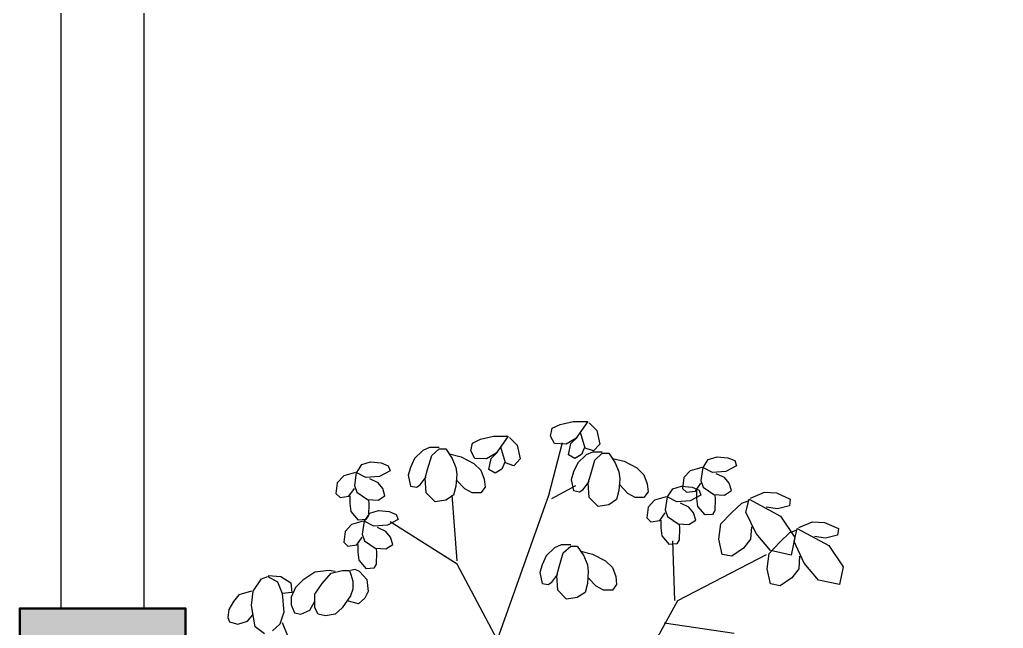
# Model space of a CAD drawing. Header units: millimetres. Extents: x 573003 to 1294762, y -9906 to 413061.
# Drawn here: x 599857 to 600450, y 160515 to 160881 of the extents above; entities that cross this region are included whole.
import ezdxf

# ---------------------------------------------------------------- set-up
doc = ezdxf.new("R2010")
doc.units = ezdxf.units.MM
doc.header["$MEASUREMENT"] = 0
doc.layers.add('A-ELEV-PATT 2', color=252, linetype='Continuous')
doc.layers.add('A-WALL-PATT', color=251, linetype='Continuous')
doc.layers.add('KT-Net cot', color=2, linetype='Continuous', lineweight=50)
doc.layers.add('KT-Net thay', color=7, linetype='Continuous', lineweight=25)

# ---------------------------------------------------------------- blocks, each defined once
blk = doc.blocks.new('STREE11')
for p, q in [((-0.0493, 0.9842), (-0.0578, 0.9752)), ((-0.0477, 0.9855), (-0.0403, 0.9752)), ((-0.0308, 0.9855), (-0.0477, 0.9855)), ((-0.0159, 0.9823), (-0.0308, 0.9855)), ((-0.0069, 0.9778), (-0.0159, 0.9823)), ((-0.0578, 0.9752), (-0.0615, 0.9597)), ((-0.0445, 0.9551), (-0.0392, 0.9732)), ((-0.0403, 0.9752), (-0.0339, 0.9661)), ((-0.0281, 0.9603), (-0.0355, 0.9674)), ((-0.0096, 0.9603), (-0.0048, 0.9687)), ((-0.0048, 0.9687), (-0.0069, 0.9778)), ((0.0418, 0.9674), (0.0333, 0.9584)), ((0.0433, 0.9687), (0.0508, 0.9584)), ((0.0603, 0.9687), (0.0433, 0.9687)), ((0.0751, 0.9655), (0.0603, 0.9687)), ((-0.0615, 0.9597), (-0.0541, 0.9519)), ((-0.044, 0.9558), (-0.0403, 0.948)), ((-0.0339, 0.9661), (-0.0228, 0.9597)), ((-0.0255, 0.9474), (-0.0281, 0.9603)), ((-0.0228, 0.9597), (-0.0096, 0.9603)), ((-0.0032, 0.9015), (-0.0186, 0.9616)), ((0.0333, 0.9584), (0.0296, 0.9428)), ((0.0465, 0.9383), (0.0518, 0.9564)), ((0.0508, 0.9584), (0.0571, 0.9493)), ((0.0841, 0.9609), (0.0751, 0.9655)), ((0.0862, 0.9519), (0.0841, 0.9609)), ((0.1222, 0.9558), (0.1333, 0.9558)), ((0.1333, 0.9558), (0.1408, 0.9525)), ((-0.1954, 0.9454), (-0.2076, 0.9441)), ((-0.1853, 0.9422), (-0.1954, 0.9454)), ((-0.0715, 0.9493), (-0.0789, 0.9383)), ((-0.0641, 0.9493), (-0.0715, 0.9493)), ((-0.0641, 0.9506), (-0.053, 0.9506)), ((-0.0556, 0.9416), (-0.0641, 0.9493)), ((-0.0541, 0.9519), (-0.0445, 0.9551)), ((-0.053, 0.9506), (-0.0456, 0.9474)), ((-0.0456, 0.9474), (-0.0361, 0.9383)), ((-0.0403, 0.948), (-0.0329, 0.9435)), ((-0.0329, 0.9435), (-0.0255, 0.9474)), ((0.0629, 0.9435), (0.0555, 0.9506)), ((0.0571, 0.9493), (0.0682, 0.9428)), ((0.0815, 0.9435), (0.0862, 0.9519)), ((0.0973, 0.9454), (0.0825, 0.9377)), ((0.1106, 0.9487), (0.0973, 0.9454)), ((0.1148, 0.9545), (0.1074, 0.9435)), ((0.1222, 0.9545), (0.1148, 0.9545)), ((0.1307, 0.9467), (0.1222, 0.9545)), ((0.1355, 0.9306), (0.1307, 0.9467)), ((0.1408, 0.9525), (0.1503, 0.9435)), ((-0.2155, 0.9409), (-0.2176, 0.9351)), ((-0.2176, 0.9351), (-0.2055, 0.9286)), ((-0.2076, 0.9441), (-0.2155, 0.9409)), ((-0.1901, 0.9273), (-0.179, 0.9332)), ((-0.1795, 0.9332), (-0.1853, 0.9422)), ((-0.179, 0.9332), (-0.1769, 0.9183)), ((-0.1779, 0.9332), (-0.1647, 0.9293)), ((-0.089, 0.9403), (-0.1038, 0.9325)), ((-0.0758, 0.9435), (-0.089, 0.9403)), ((-0.0789, 0.9383), (-0.0832, 0.928)), ((-0.0509, 0.9254), (-0.0556, 0.9416)), ((-0.0361, 0.9383), (-0.0313, 0.928)), ((0.0296, 0.9428), (0.037, 0.9351)), ((0.037, 0.9351), (0.0465, 0.9383)), ((0.0471, 0.939), (0.0508, 0.9312)), ((0.0656, 0.9306), (0.0629, 0.9435)), ((0.0682, 0.9428), (0.0815, 0.9435)), ((0.0825, 0.9377), (0.0746, 0.9299)), ((0.1032, 0.9332), (0.1021, 0.9254)), ((0.1074, 0.9435), (0.1032, 0.9332)), ((0.1503, 0.9435), (0.155, 0.9332)), ((0.155, 0.9332), (0.1577, 0.9241)), ((0.1805, 0.9351), (0.1783, 0.9293)), ((0.1884, 0.9383), (0.1805, 0.9351)), ((0.2006, 0.9396), (0.1884, 0.9383)), ((0.2106, 0.9364), (0.2006, 0.9396)), ((0.2165, 0.9273), (0.2106, 0.9364)), ((-0.2055, 0.9286), (-0.1901, 0.9273)), ((-0.2039, 0.9215), (-0.1943, 0.926)), ((-0.1647, 0.9293), (-0.1573, 0.9215)), ((-0.1118, 0.9247), (-0.1155, 0.9144)), ((-0.1038, 0.9325), (-0.1118, 0.9247)), ((-0.0832, 0.928), (-0.0842, 0.9202)), ((-0.0482, 0.9157), (-0.0509, 0.9254)), ((-0.0313, 0.928), (-0.0286, 0.9189)), ((0.0508, 0.9312), (0.0582, 0.9267)), ((0.0582, 0.9267), (0.0656, 0.9306)), ((0.0746, 0.9299), (0.0709, 0.9196)), ((0.1021, 0.9254), (0.1032, 0.9118)), ((0.1381, 0.9209), (0.1355, 0.9306)), ((0.1439, 0.9131), (0.137, 0.9222)), ((0.1577, 0.9241), (0.155, 0.9118)), ((0.1783, 0.9293), (0.1905, 0.9228)), ((0.1905, 0.9228), (0.2059, 0.9215)), ((0.2059, 0.9215), (0.217, 0.9273)), ((0.217, 0.9273), (0.2191, 0.9125)), ((0.218, 0.9273), (0.2313, 0.9235)), ((0.2313, 0.9235), (0.2387, 0.9157)), ((-0.2118, 0.9066), (-0.2092, 0.9151)), ((-0.2092, 0.9151), (-0.2039, 0.9215)), ((-0.1769, 0.9183), (-0.1795, 0.9105)), ((-0.1705, 0.906), (-0.1769, 0.9151)), ((-0.1546, 0.9118), (-0.1668, 0.9105)), ((-0.1573, 0.9215), (-0.1557, 0.9092)), ((-0.1446, 0.9086), (-0.1546, 0.9118)), ((-0.1155, 0.9144), (-0.1165, 0.9054)), ((-0.0932, 0.9034), (-0.0842, 0.9131)), ((-0.0842, 0.9202), (-0.0832, 0.9066)), ((-0.0424, 0.9079), (-0.0493, 0.917)), ((-0.0493, 0.8989), (-0.0482, 0.9157)), ((-0.0064, 0.8976), (-0.0339, 0.9125)), ((-0.0286, 0.9189), (-0.0313, 0.9066)), ((0.0709, 0.9196), (0.0698, 0.9105)), ((0.0931, 0.9086), (0.1021, 0.9183)), ((0.1032, 0.9118), (0.1058, 0.9015)), ((0.137, 0.9041), (0.1381, 0.9209)), ((0.1482, 0.9105), (0.1439, 0.9131)), ((0.155, 0.9118), (0.1482, 0.9105)), ((0.1868, 0.9092), (0.1921, 0.9157)), ((0.1921, 0.9157), (0.2016, 0.9202)), ((0.2191, 0.9125), (0.2165, 0.9047)), ((0.2387, 0.9157), (0.2403, 0.9034)), ((-0.2632, 0.9041), (-0.279, 0.897)), ((-0.2494, 0.9047), (-0.2632, 0.9041)), ((-0.2335, 0.8982), (-0.2494, 0.9047)), ((-0.2039, 0.9015), (-0.2118, 0.9066)), ((-0.1917, 0.9021), (-0.2039, 0.9015)), ((-0.1928, 0.9021), (-0.1933, 0.897)), ((-0.1795, 0.9105), (-0.1917, 0.9021)), ((-0.1748, 0.9073), (-0.1769, 0.9015)), ((-0.1769, 0.9015), (-0.1647, 0.895)), ((-0.1668, 0.9105), (-0.1748, 0.9073)), ((-0.1721, 0.8976), (-0.1721, 0.9066)), ((-0.1605, 0.9047), (-0.1705, 0.906)), ((-0.1557, 0.9092), (-0.1605, 0.9047)), ((-0.1493, 0.8937), (-0.1382, 0.8995)), ((-0.1388, 0.8995), (-0.1446, 0.9086)), ((-0.1382, 0.8995), (-0.1361, 0.8847)), ((-0.1372, 0.8995), (-0.1239, 0.8957)), ((-0.1165, 0.9054), (-0.1118, 0.8989)), ((-0.1017, 0.8989), (-0.0932, 0.9034)), ((-0.0832, 0.9066), (-0.0805, 0.8963)), ((-0.0382, 0.9054), (-0.0424, 0.9079)), ((-0.0313, 0.9066), (-0.0382, 0.9054)), ((0.0555, 0.7366), (-0.0032, 0.9015)), ((0.0698, 0.9105), (0.0746, 0.9041)), ((0.0746, 0.9041), (0.0846, 0.9041)), ((0.0846, 0.9041), (0.0931, 0.9086)), ((0.1016, 0.8265), (0.1074, 0.9015)), ((0.1058, 0.9015), (0.1148, 0.8957)), ((0.127, 0.8937), (0.137, 0.9041)), ((0.1842, 0.9008), (0.1868, 0.9092)), ((0.1921, 0.8957), (0.1842, 0.9008)), ((0.2165, 0.9047), (0.2043, 0.8963)), ((0.2255, 0.9002), (0.2191, 0.9092)), ((0.2239, 0.8918), (0.2239, 0.9008)), ((0.2355, 0.8989), (0.2255, 0.9002)), ((0.2403, 0.9034), (0.2355, 0.8989)), ((-0.279, 0.897), (-0.278, 0.8892)), ((-0.278, 0.8892), (-0.2642, 0.886)), ((-0.2319, 0.897), (-0.2679, 0.8776)), ((-0.2282, 0.8821), (-0.2319, 0.897)), ((-0.2235, 0.8924), (-0.2309, 0.895)), ((-0.2118, 0.8814), (-0.2235, 0.8924)), ((-0.1933, 0.897), (-0.1928, 0.884)), ((-0.1816, 0.8789), (-0.1732, 0.8885)), ((-0.1732, 0.8885), (-0.1721, 0.8976)), ((-0.1647, 0.895), (-0.1493, 0.8937)), ((-0.1631, 0.8879), (-0.1536, 0.8924)), ((-0.1239, 0.8957), (-0.1165, 0.8879)), ((-0.1118, 0.8989), (-0.1017, 0.8989)), ((-0.0805, 0.8963), (-0.0715, 0.8905)), ((-0.0715, 0.8905), (-0.0593, 0.8885)), ((-0.0593, 0.8885), (-0.0493, 0.8989)), ((0.1148, 0.8957), (0.127, 0.8937)), ((0.2043, 0.8963), (0.1921, 0.8957)), ((0.2032, 0.8963), (0.2027, 0.8911)), ((0.2027, 0.8911), (0.2032, 0.8782)), ((0.2228, 0.8827), (0.2239, 0.8918)), ((-0.2679, 0.8776), (-0.2843, 0.853)), ((-0.2642, 0.886), (-0.2515, 0.8879)), ((-0.2399, 0.8575), (-0.2282, 0.8821)), ((-0.1996, 0.8685), (-0.2118, 0.8814)), ((-0.1928, 0.884), (-0.1901, 0.8795)), ((-0.1901, 0.8795), (-0.1816, 0.8789)), ((-0.171, 0.873), (-0.1684, 0.8814)), ((-0.1684, 0.8814), (-0.1631, 0.8879)), ((-0.1388, 0.8769), (-0.1509, 0.8685)), ((-0.1361, 0.8847), (-0.1388, 0.8769)), ((-0.1298, 0.8724), (-0.1361, 0.8814)), ((-0.1165, 0.8879), (-0.1149, 0.8756)), ((0.1715, 0.8795), (0.1693, 0.8737)), ((0.1794, 0.8827), (0.1715, 0.8795)), ((0.1916, 0.884), (0.1794, 0.8827)), ((0.2016, 0.8808), (0.1916, 0.884)), ((0.2075, 0.8717), (0.2016, 0.8808)), ((0.2032, 0.8782), (0.2059, 0.8737)), ((0.2143, 0.873), (0.2228, 0.8827)), ((-0.3182, 0.8704), (-0.3341, 0.8633)), ((-0.3044, 0.8711), (-0.3182, 0.8704)), ((-0.2886, 0.8646), (-0.3044, 0.8711)), ((-0.1975, 0.8511), (-0.1996, 0.8685)), ((-0.1631, 0.8679), (-0.171, 0.873)), ((-0.1509, 0.8685), (-0.1631, 0.8679)), ((-0.152, 0.8685), (-0.1525, 0.8633)), ((-0.1313, 0.864), (-0.1313, 0.873)), ((-0.1197, 0.8711), (-0.1298, 0.8724)), ((-0.1149, 0.8756), (-0.1197, 0.8711)), ((0.1016, 0.8226), (0.1783, 0.8711)), ((0.1693, 0.8737), (0.1815, 0.8672)), ((0.1815, 0.8672), (0.1969, 0.8659)), ((0.1969, 0.8659), (0.208, 0.8717)), ((0.2059, 0.8737), (0.2143, 0.873)), ((0.208, 0.8717), (0.2101, 0.8569)), ((0.209, 0.8717), (0.2223, 0.8679)), ((0.2223, 0.8679), (0.2297, 0.8601)), ((-0.3341, 0.8633), (-0.333, 0.8556)), ((-0.333, 0.8556), (-0.3193, 0.8523)), ((-0.287, 0.8633), (-0.323, 0.8439)), ((-0.2833, 0.8485), (-0.287, 0.8633)), ((-0.2785, 0.8588), (-0.2859, 0.8614)), ((-0.2669, 0.8478), (-0.2785, 0.8588)), ((-0.2563, 0.8381), (-0.2399, 0.8575)), ((-0.2346, 0.8653), (-0.2335, 0.8511)), ((-0.1525, 0.8633), (-0.152, 0.8504)), ((-0.1409, 0.8452), (-0.1324, 0.8549)), ((-0.1324, 0.8549), (-0.1313, 0.864)), ((0.1778, 0.8536), (0.1831, 0.8601)), ((0.1831, 0.8601), (0.1926, 0.8646)), ((0.2101, 0.8569), (0.2075, 0.8491)), ((0.2297, 0.8601), (0.2313, 0.8478)), ((-0.323, 0.8439), (-0.3394, 0.8194)), ((-0.3193, 0.8523), (-0.3066, 0.8543)), ((-0.2949, 0.8239), (-0.2833, 0.8485)), ((-0.2843, 0.853), (-0.2801, 0.833)), ((-0.2547, 0.8349), (-0.2669, 0.8478)), ((-0.2335, 0.8511), (-0.2256, 0.8407)), ((-0.2012, 0.8336), (-0.1975, 0.8511)), ((-0.152, 0.8504), (-0.1493, 0.8459)), ((-0.1493, 0.8459), (-0.1409, 0.8452)), ((-0.1472, 0.7812), (-0.1446, 0.8491)), ((-0.0355, 0.8433), (-0.0429, 0.8323)), ((-0.0281, 0.8433), (-0.0355, 0.8433)), ((-0.0281, 0.8446), (-0.017, 0.8446)), ((-0.0196, 0.8355), (-0.0281, 0.8433)), ((-0.017, 0.8446), (-0.0096, 0.8414)), ((0.1752, 0.8452), (0.1778, 0.8536)), ((0.1831, 0.8401), (0.1752, 0.8452)), ((0.2075, 0.8491), (0.1953, 0.8407)), ((0.2165, 0.8446), (0.2101, 0.8536)), ((0.2149, 0.8362), (0.2149, 0.8452)), ((0.2265, 0.8433), (0.2165, 0.8446)), ((0.2313, 0.8478), (0.2265, 0.8433)), ((-0.2801, 0.833), (-0.2563, 0.8381)), ((-0.2526, 0.8174), (-0.2547, 0.8349)), ((-0.1504, 0.7812), (-0.252, 0.8336)), ((-0.2256, 0.8407), (-0.2123, 0.8317)), ((-0.2123, 0.8317), (-0.2012, 0.8336)), ((-0.053, 0.8342), (-0.0678, 0.8265)), ((-0.0398, 0.8375), (-0.053, 0.8342)), ((-0.0429, 0.8323), (-0.0472, 0.822)), ((-0.0149, 0.8194), (-0.0196, 0.8355)), ((-0.0096, 0.8414), (-0.0001, 0.8323)), ((-0.0001, 0.8323), (0.0047, 0.822)), ((0.1953, 0.8407), (0.1831, 0.8401)), ((0.1942, 0.8407), (0.1937, 0.8355)), ((0.1937, 0.8355), (0.1942, 0.8226)), ((0.2138, 0.8271), (0.2149, 0.8362)), ((-0.3113, 0.8045), (-0.2949, 0.8239)), ((-0.2896, 0.8317), (-0.2886, 0.8174)), ((-0.0678, 0.8265), (-0.0758, 0.8187)), ((-0.0472, 0.822), (-0.0482, 0.8142)), ((0.0047, 0.822), (0.0074, 0.8129)), ((0.0338, 0.6953), (0.1016, 0.8226)), ((0.1942, 0.8226), (0.1969, 0.8181)), ((0.2053, 0.8174), (0.2138, 0.8271)), ((-0.3394, 0.8194), (-0.3352, 0.7993)), ((-0.2886, 0.8174), (-0.2806, 0.8071)), ((-0.2563, 0.8), (-0.2526, 0.8174)), ((-0.0758, 0.8187), (-0.0795, 0.8084)), ((-0.0482, 0.8142), (-0.0472, 0.8006)), ((-0.0122, 0.8097), (-0.0149, 0.8194)), ((-0.0064, 0.8019), (-0.0133, 0.811)), ((-0.0133, 0.7929), (-0.0122, 0.8097)), ((0.0074, 0.8129), (0.0047, 0.8006)), ((0.1969, 0.8181), (0.2053, 0.8174)), ((0.2135, 0.8141), (0.2051, 0.8051)), ((0.2135, 0.8141), (0.2183, 0.8167)), ((0.2183, 0.8167), (0.2236, 0.8154)), ((0.2231, 0.8109), (0.2209, 0.8031)), ((0.2246, 0.8154), (0.2231, 0.8109)), ((0.2331, 0.8154), (0.2246, 0.8154)), ((0.2458, 0.8122), (0.2331, 0.8154)), ((0.2411, 0.8141), (0.2479, 0.8154)), ((0.2559, 0.8006), (0.2458, 0.8122)), ((0.2479, 0.8154), (0.2643, 0.8135)), ((0.2643, 0.8135), (0.2781, 0.8044)), ((0.3176, 0.8097), (0.3033, 0.8084)), ((-0.3352, 0.7993), (-0.3113, 0.8045)), ((-0.2806, 0.8071), (-0.2674, 0.798)), ((-0.2674, 0.798), (-0.2563, 0.8)), ((-0.0795, 0.8084), (-0.0805, 0.7993)), ((-0.0805, 0.7993), (-0.0758, 0.7929)), ((-0.0572, 0.7974), (-0.0482, 0.8071)), ((-0.0472, 0.8006), (-0.0445, 0.7903)), ((-0.0022, 0.7993), (-0.0064, 0.8019)), ((0.0047, 0.8006), (-0.0022, 0.7993)), ((0.2051, 0.8051), (0.2035, 0.7915)), ((0.2209, 0.8031), (0.2209, 0.7941)), ((0.2643, 0.7883), (0.2559, 0.8006)), ((0.2781, 0.8044), (0.2866, 0.796)), ((0.2916, 0.8013), (0.2906, 0.7903)), ((0.3033, 0.8084), (0.2916, 0.8013)), ((0.307, 0.8026), (0.3017, 0.789)), ((0.3181, 0.8084), (0.307, 0.8026)), ((0.3255, 0.8058), (0.3181, 0.8084)), ((0.335, 0.7916), (0.3255, 0.8058)), ((-0.0758, 0.7929), (-0.0657, 0.7929)), ((-0.0657, 0.7929), (-0.0572, 0.7974)), ((-0.0445, 0.7903), (-0.0355, 0.7845)), ((-0.0234, 0.7825), (-0.0133, 0.7929)), ((0.2035, 0.7915), (0.2072, 0.7837)), ((0.2209, 0.7941), (0.2236, 0.7863)), ((0.2643, 0.7728), (0.2643, 0.7883)), ((0.2866, 0.796), (0.2913, 0.785)), ((0.2906, 0.7903), (0.3017, 0.789)), ((0.3017, 0.789), (0.2996, 0.7677)), ((0.3366, 0.7754), (0.335, 0.7916)), ((0.3366, 0.7916), (0.3514, 0.7877)), ((0.3514, 0.7877), (0.3573, 0.7799)), ((-0.0398, 0.5789), (-0.1504, 0.7812)), ((-0.0355, 0.7845), (-0.0234, 0.7825)), ((0.2072, 0.7837), (0.2146, 0.7773)), ((0.2146, 0.7773), (0.2276, 0.7807)), ((0.2236, 0.7863), (0.2331, 0.7728)), ((0.2702, 0.7702), (0.2643, 0.7805)), ((0.2913, 0.776), (0.2876, 0.7669)), ((0.2913, 0.785), (0.2913, 0.776)), ((0.3573, 0.7799), (0.3626, 0.7709)), ((0.2331, 0.7728), (0.2411, 0.7656)), ((0.2411, 0.7656), (0.2522, 0.7637)), ((0.2522, 0.7637), (0.2606, 0.7656)), ((0.2606, 0.7656), (0.2643, 0.7728)), ((0.2802, 0.7656), (0.2702, 0.7702)), ((0.2876, 0.7669), (0.2802, 0.7656)), ((0.2996, 0.7677), (0.3043, 0.7541)), ((0.3324, 0.7509), (0.3366, 0.7754)), ((0.3414, 0.7573), (0.335, 0.7651)), ((0.3626, 0.7709), (0.3636, 0.7618)), ((-0.135, 0.7554), (-0.215, 0.7437)), ((0.2593, 0.652), (0.3012, 0.7554)), ((0.3043, 0.7541), (0.3128, 0.7463)), ((0.3525, 0.7541), (0.3414, 0.7573)), ((0.362, 0.7567), (0.3525, 0.7541)), ((0.3636, 0.7618), (0.362, 0.7567)), ((0.3218, 0.7431), (0.3324, 0.7509))]:
    blk.add_line(p, q)

msp = doc.modelspace()

# ---------------------------------------------------------------- hatches: boundary and pattern name
at = {"layer": 'A-WALL-PATT'}
h = msp.add_hatch(color=256, dxfattribs=at)
h.dxf.hatch_style = 1
h.paths.add_polyline_path([(600752.74, 159515.76), (600056.77, 159515.76), (600056.77, 158965.76), (599856.77, 158965.76), (599856.77, 160526.74), (599956.77, 160526.74), (599956.77, 160126.74), (600002.92, 160126.74), (600002.92, 159665.76), (600352.77, 159665.76), (600352.74, 160276.74), (600452.74, 160276.74), (600452.74, 159665.76), (600752.74, 159665.76)])

# ---------------------------------------------------------------- linework, layer by layer
at = {"layer": 'KT-Net cot', "elevation": 0.04}
msp.add_lwpolyline([(600752.74, 159515.76), (600056.77, 159515.76), (600056.77, 158965.76), (599856.77, 158965.76), (599856.77, 160526.74), (599956.77, 160526.74), (599956.77, 160126.74), (600002.92, 160126.74), (600002.92, 159665.76), (600352.77, 159665.76), (600352.74, 160276.74), (600452.74, 160276.74), (600452.74, 159665.76), (600752.74, 159665.76)], close=True, dxfattribs=at)
at = {"layer": 'KT-Net thay', "elevation": 0.04}
for points in [[(599881.77, 160526.74), (599881.77, 161665.76)], [(599931.77, 160526.74), (599931.77, 161665.76)]]:
    msp.add_lwpolyline(points, dxfattribs=at)

# ---------------------------------------------------------------- block references
at = {"layer": 'A-ELEV-PATT 2', "xscale": -527.3437500000001, "yscale": 527.3437500000001, "zscale": 527.3437500000001}
msp.add_blockref('STREE11', (600174.06, 160119.65, 0.04), dxfattribs=at)

doc.saveas('drawing.dxf')
